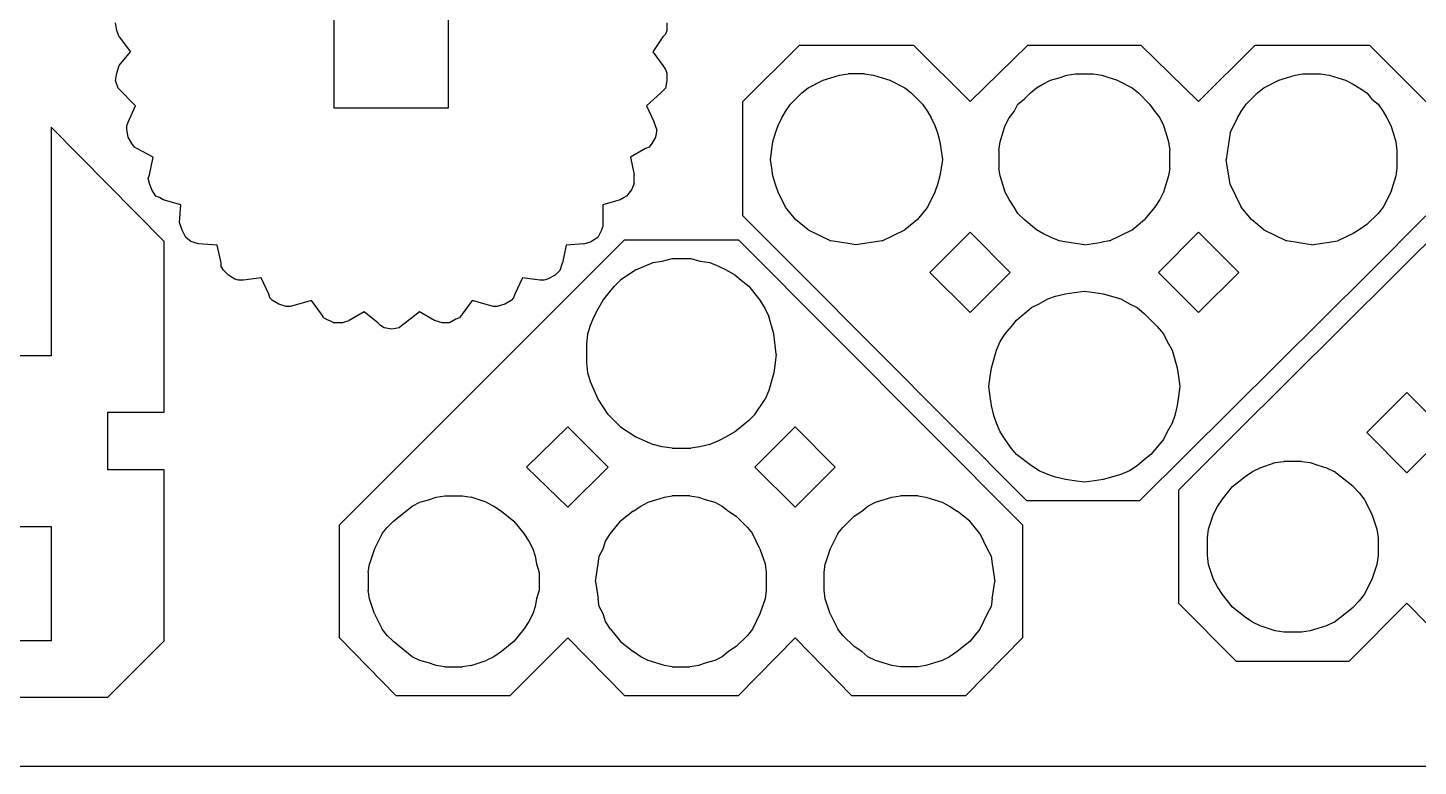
# Model space of a CAD drawing. Extents: x -1891 to 1891, y -1891 to 1891.
# Drawn here: x 321 to 1259, y -1891 to -1393 of the extents above; entities that cross this region are included whole.
import ezdxf

# ---------------------------------------------------------------- set-up
doc = ezdxf.new("R2010")
doc.units = 0
doc.header["$MEASUREMENT"] = 0
doc.layers.get('0').update_dxf_attribs({"linetype": 'CONTINUOUS'})

msp = doc.modelspace()

# ---------------------------------------------------------------- linework, layer by layer
for p, q in [((527.889888, -1447.356696), (527.889888, -1370.310024)), ((604.93656, -1370.310024), (604.93656, -1447.356696)), ((381.416556, -1394.863356), (380.569896, -1389.78336)), ((382.263228, -1397.40336), (381.416556, -1394.863356)), ((752.256564, -1394.863356), (751.409892, -1397.40336)), ((752.256564, -1389.78336), (752.256564, -1394.863356)), ((383.109888, -1399.096692), (382.263228, -1397.40336)), ((383.109888, -1399.096692), (390.729888, -1409.256696)), ((749.71656, -1399.096692), (742.943232, -1409.256696)), ((751.409892, -1397.40336), (749.71656, -1399.096692)), ((803.580728, -1442.86002), (841.680728, -1404.76002)), ((841.680728, -1404.76002), (918.727388, -1404.76002)), ((918.727388, -1404.76002), (956.827388, -1442.86002)), ((956.827388, -1442.86002), (995.77406, -1404.76002)), ((995.77406, -1404.76002), (1071.960512, -1404.76002)), ((1071.960512, -1404.76002), (1110.907184, -1442.86002)), ((1110.907184, -1442.86002), (1149.007184, -1404.76002)), ((1149.007184, -1404.76002), (1226.053844, -1404.76002)), ((1226.053844, -1404.76002), (1264.153844, -1442.86002)), ((383.109888, -1418.570028), (390.729888, -1409.256696)), ((742.943232, -1409.256696), (749.71656, -1418.570028)), ((380.569896, -1428.73002), (381.416556, -1423.650024)), ((381.416556, -1423.650024), (383.109888, -1418.570028)), ((749.71656, -1418.570028), (751.409892, -1421.11002)), ((751.409892, -1421.11002), (752.256564, -1423.650024)), ((752.256564, -1423.650024), (752.256564, -1428.73002)), ((862.847396, -1426.77336), (868.774064, -1425.080028)), ((868.774064, -1425.080028), (874.700732, -1424.233356)), ((885.707396, -1424.233356), (874.700732, -1424.233356)), ((885.707396, -1424.233356), (891.634064, -1425.080028)), ((891.634064, -1425.080028), (897.560732, -1426.77336)), ((1016.92718, -1426.77336), (1022.007176, -1425.080028)), ((1022.007176, -1425.080028), (1027.933844, -1424.233356)), ((1027.933844, -1424.233356), (1039.78718, -1424.233356)), ((1039.78718, -1424.233356), (1045.713848, -1425.080028)), ((1045.713848, -1425.080028), (1055.873852, -1428.466692)), ((1170.173852, -1426.77336), (1176.100508, -1425.080028)), ((1176.100508, -1425.080028), (1181.180516, -1424.233356)), ((1181.180516, -1424.233356), (1193.033852, -1424.233356)), ((1193.033852, -1424.233356), (1198.960508, -1425.080028)), ((1198.960508, -1425.080028), (1204.887176, -1426.77336)), ((382.263228, -1433.810028), (380.569896, -1428.73002)), ((394.116564, -1445.663352), (382.263228, -1433.810028)), ((748.023228, -1437.196692), (751.409892, -1433.810028)), ((752.256564, -1428.73002), (751.409892, -1433.810028)), ((843.37406, -1436.933352), (847.607396, -1433.546688)), ((847.607396, -1433.546688), (857.767388, -1428.466692)), ((857.767388, -1428.466692), (862.847396, -1426.77336)), ((897.560732, -1426.77336), (902.640728, -1428.466692)), ((902.640728, -1428.466692), (912.800732, -1433.546688)), ((912.800732, -1433.546688), (917.034056, -1436.933352)), ((997.467392, -1436.933352), (1001.700728, -1433.546688)), ((1001.700728, -1433.546688), (1005.934064, -1431.006696)), ((1005.934064, -1431.006696), (1011.000512, -1428.466692)), ((1011.000512, -1428.466692), (1016.92718, -1426.77336)), ((1055.873852, -1428.466692), (1066.033844, -1433.546688)), ((1066.033844, -1433.546688), (1070.26718, -1436.933352)), ((1150.700516, -1436.933352), (1154.933852, -1433.546688)), ((1154.933852, -1433.546688), (1165.093844, -1428.466692)), ((1165.093844, -1428.466692), (1170.173852, -1426.77336)), ((1204.887176, -1426.77336), (1209.967184, -1428.466692)), ((1209.967184, -1428.466692), (1215.04718, -1431.006696)), ((1215.04718, -1431.006696), (1219.280516, -1433.546688)), ((1219.280516, -1433.546688), (1224.360512, -1436.933352)), ((748.023228, -1437.196692), (738.709896, -1445.663352)), ((803.580728, -1519.906692), (803.580728, -1442.86002)), ((835.75406, -1444.553352), (843.37406, -1436.933352)), ((917.034056, -1436.933352), (924.654056, -1444.553352)), ((989.000732, -1444.553352), (993.234056, -1441.166688)), ((993.234056, -1441.166688), (997.467392, -1436.933352)), ((1070.26718, -1436.933352), (1077.88718, -1444.553352)), ((1143.080516, -1444.553352), (1150.700516, -1436.933352)), ((1224.360512, -1436.933352), (1227.747176, -1441.166688)), ((1227.747176, -1441.166688), (1231.980512, -1444.553352)), ((389.036556, -1456.670028), (394.116564, -1445.663352)), ((604.93656, -1447.356696), (527.889888, -1447.356696)), ((738.709896, -1445.663352), (743.789892, -1456.670028)), ((829.827392, -1453.866696), (832.367396, -1449.63336)), ((832.367396, -1449.63336), (835.75406, -1444.553352)), ((924.654056, -1444.553352), (928.040732, -1449.63336)), ((928.040732, -1449.63336), (930.580724, -1453.866696)), ((983.074064, -1453.866696), (986.460728, -1449.63336)), ((986.460728, -1449.63336), (989.000732, -1444.553352)), ((1077.88718, -1444.553352), (1081.273844, -1449.63336)), ((1081.273844, -1449.63336), (1084.660508, -1453.866696)), ((1137.153848, -1453.866696), (1139.693852, -1449.63336)), ((1139.693852, -1449.63336), (1143.080516, -1444.553352)), ((1231.980512, -1444.553352), (1235.367176, -1449.63336)), ((1235.367176, -1449.63336), (1237.90718, -1453.866696)), ((413.45656, -1537.162524), (337.25656, -1460.115852)), ((337.25656, -1460.115852), (337.25656, -1614.209196)), ((388.189896, -1459.21002), (389.036556, -1456.670028)), ((388.189896, -1461.750024), (388.189896, -1459.21002)), ((389.036556, -1466.83002), (388.189896, -1461.750024)), ((745.483224, -1461.750024), (743.789892, -1456.670028)), ((745.483224, -1461.750024), (744.636564, -1466.83002)), ((825.594056, -1464.026688), (827.287388, -1458.946692)), ((827.287388, -1458.946692), (829.827392, -1453.866696)), ((930.580724, -1453.866696), (933.120728, -1458.946692)), ((933.120728, -1458.946692), (934.81406, -1464.026688)), ((978.840728, -1464.026688), (980.53406, -1458.946692)), ((980.53406, -1458.946692), (983.074064, -1453.866696)), ((1084.660508, -1453.866696), (1087.200512, -1458.946692)), ((1087.200512, -1458.946692), (1088.893844, -1464.026688)), ((1132.073852, -1464.026688), (1137.153848, -1453.866696)), ((1237.90718, -1453.866696), (1240.447184, -1458.946692)), ((1240.447184, -1458.946692), (1242.140516, -1464.026688)), ((391.57656, -1471.063356), (389.036556, -1466.83002)), ((393.269892, -1473.60336), (391.57656, -1471.063356)), ((742.09656, -1471.063356), (740.403228, -1473.60336)), ((744.636564, -1466.83002), (742.09656, -1471.063356)), ((822.207392, -1481.806692), (823.900724, -1469.953356)), ((823.900724, -1469.953356), (825.594056, -1464.026688)), ((934.81406, -1464.026688), (936.507392, -1469.953356)), ((936.507392, -1469.953356), (938.200724, -1481.806692)), ((976.300724, -1475.880024), (977.147396, -1469.953356)), ((977.147396, -1469.953356), (978.840728, -1464.026688)), ((1088.893844, -1464.026688), (1090.587176, -1469.953356)), ((1090.587176, -1469.953356), (1091.433848, -1475.880024)), ((1132.073852, -1464.026688), (1129.533848, -1481.806692)), ((1242.140516, -1464.026688), (1243.833848, -1469.953356)), ((1243.833848, -1469.953356), (1244.680508, -1475.880024)), ((394.963224, -1474.45002), (393.269892, -1473.60336)), ((405.969888, -1480.376688), (394.963224, -1474.45002)), ((403.429896, -1492.230024), (405.969888, -1480.376688)), ((737.863224, -1474.45002), (727.703232, -1480.376688)), ((727.703232, -1480.376688), (730.243224, -1492.230024)), ((740.403228, -1473.60336), (737.863224, -1474.45002)), ((976.300724, -1475.880024), (976.300724, -1487.73336)), ((1091.433848, -1487.73336), (1091.433848, -1475.880024)), ((1244.680508, -1475.880024), (1244.680508, -1487.73336)), ((823.054064, -1487.73336), (822.207392, -1481.806692)), ((823.900724, -1492.813356), (823.054064, -1487.73336)), ((937.354064, -1487.73336), (936.507392, -1492.813356)), ((938.200724, -1481.806692), (937.354064, -1487.73336)), ((977.147396, -1492.813356), (976.300724, -1487.73336)), ((1091.433848, -1487.73336), (1090.587176, -1492.813356)), ((1130.380508, -1487.73336), (1129.533848, -1481.806692)), ((1131.22718, -1492.813356), (1130.380508, -1487.73336)), ((1244.680508, -1487.73336), (1243.833848, -1492.813356)), ((402.583224, -1494.770028), (403.429896, -1492.230024)), ((403.429896, -1498.156692), (402.583224, -1494.770028)), ((405.123228, -1502.390028), (403.429896, -1498.156692)), ((730.243224, -1498.156692), (728.549892, -1502.390028)), ((730.243224, -1498.156692), (730.243224, -1492.230024)), ((825.594056, -1498.740024), (823.900724, -1492.813356)), ((827.287388, -1503.82002), (825.594056, -1498.740024)), ((934.81406, -1498.740024), (933.120728, -1503.82002)), ((936.507392, -1492.813356), (934.81406, -1498.740024)), ((978.840728, -1498.740024), (977.147396, -1492.813356)), ((980.53406, -1503.82002), (978.840728, -1498.740024)), ((1088.893844, -1498.740024), (1087.200512, -1503.82002)), ((1090.587176, -1492.813356), (1088.893844, -1498.740024)), ((1132.073852, -1498.740024), (1131.22718, -1492.813356)), ((1132.073852, -1498.740024), (1139.693852, -1513.980024)), ((1242.140516, -1498.740024), (1240.447184, -1503.82002)), ((1243.833848, -1492.813356), (1242.140516, -1498.740024)), ((407.663232, -1506.623352), (405.123228, -1502.390028)), ((410.203224, -1507.470024), (407.663232, -1506.623352)), ((412.743228, -1509.163356), (410.203224, -1507.470024)), ((424.596564, -1512.55002), (412.743228, -1509.163356)), ((720.929892, -1509.163356), (709.076556, -1512.55002)), ((723.469896, -1507.470024), (720.929892, -1509.163356)), ((725.163228, -1506.623352), (723.469896, -1507.470024)), ((728.549892, -1502.390028), (725.163228, -1506.623352)), ((832.367396, -1513.980024), (827.287388, -1503.82002)), ((933.120728, -1503.82002), (928.040732, -1513.980024)), ((983.074064, -1508.900028), (980.53406, -1503.82002)), ((986.460728, -1513.980024), (983.074064, -1508.900028)), ((1084.660508, -1508.900028), (1081.273844, -1513.980024)), ((1087.200512, -1503.82002), (1084.660508, -1508.900028)), ((1240.447184, -1503.82002), (1235.367176, -1513.980024)), ((423.749892, -1524.403356), (424.596564, -1512.55002)), ((709.076556, -1512.55002), (709.076556, -1526.94336)), ((839.140724, -1522.446696), (832.367396, -1513.980024)), ((928.040732, -1513.980024), (921.267392, -1522.446696)), ((989.000732, -1518.21336), (986.460728, -1513.980024)), ((993.234056, -1522.446696), (989.000732, -1518.21336)), ((1081.273844, -1513.980024), (1074.500516, -1522.446696)), ((1290.366344, -1512.756692), (1135.426352, -1666.850024)), ((1146.46718, -1522.446696), (1139.693852, -1513.980024)), ((1231.980512, -1518.21336), (1224.360512, -1525.83336)), ((1235.367176, -1513.980024), (1231.980512, -1518.21336)), ((425.443224, -1529.483352), (423.749892, -1524.403356)), ((709.076556, -1526.94336), (708.229896, -1529.483352)), ((841.680728, -1558.006692), (803.580728, -1519.906692)), ((847.607396, -1529.220024), (839.140724, -1522.446696)), ((921.267392, -1522.446696), (912.800732, -1529.220024)), ((1001.700728, -1529.220024), (993.234056, -1522.446696)), ((1066.033844, -1529.220024), (1074.500516, -1522.446696)), ((1154.933852, -1529.220024), (1146.46718, -1522.446696)), ((1224.360512, -1525.83336), (1219.280516, -1529.220024)), ((1264.153844, -1519.906692), (1226.053844, -1558.006692)), ((413.45656, -1652.309196), (413.45656, -1537.162524)), ((427.983228, -1534.56336), (425.443224, -1529.483352)), ((431.369892, -1537.103352), (427.983228, -1534.56336)), ((436.449888, -1538.796696), (431.369892, -1537.103352)), ((531.503224, -1728.262524), (723.696556, -1536.069192)), ((696.37656, -1538.796696), (701.456556, -1537.103352)), ((705.689892, -1534.56336), (701.456556, -1537.103352)), ((708.229896, -1529.483352), (705.689892, -1534.56336)), ((723.696556, -1536.069192), (800.743228, -1536.069192)), ((800.743228, -1536.069192), (992.076352, -1728.262524)), ((847.607396, -1529.220024), (862.847396, -1536.840024)), ((874.700732, -1538.533356), (862.847396, -1536.840024)), ((897.560732, -1536.840024), (879.780728, -1539.380028)), ((897.560732, -1536.840024), (912.800732, -1529.220024)), ((956.827388, -1530.913356), (929.734064, -1558.006692)), ((983.920724, -1558.006692), (956.827388, -1530.913356)), ((1005.934064, -1531.760028), (1001.700728, -1529.220024)), ((1011.000512, -1534.30002), (1005.934064, -1531.760028)), ((1016.92718, -1536.840024), (1011.000512, -1534.30002)), ((1022.007176, -1537.686696), (1016.92718, -1536.840024)), ((1050.793844, -1536.840024), (1045.713848, -1537.686696)), ((1050.793844, -1536.840024), (1066.033844, -1529.220024)), ((1110.907184, -1530.913356), (1083.813848, -1558.006692)), ((1138.000508, -1558.006692), (1110.907184, -1530.913356)), ((1154.933852, -1529.220024), (1170.173852, -1536.840024)), ((1176.100508, -1537.686696), (1170.173852, -1536.840024)), ((1187.107184, -1539.380028), (1204.887176, -1536.840024)), ((1215.04718, -1531.760028), (1204.887176, -1536.840024)), ((1219.280516, -1529.220024), (1215.04718, -1531.760028)), ((449.149896, -1539.643356), (436.449888, -1538.796696)), ((451.689888, -1551.496692), (449.149896, -1539.643356)), ((684.523224, -1539.643356), (681.983232, -1551.496692)), ((696.37656, -1538.796696), (684.523224, -1539.643356)), ((879.780728, -1539.380028), (874.700732, -1538.533356)), ((1033.860512, -1539.380028), (1022.007176, -1537.686696)), ((1033.860512, -1539.380028), (1045.713848, -1537.686696)), ((1181.180516, -1538.533356), (1176.100508, -1537.686696)), ((1187.107184, -1539.380028), (1181.180516, -1538.533356)), ((451.689888, -1554.036696), (451.689888, -1551.496692)), ((453.383232, -1556.576688), (451.689888, -1554.036696)), ((680.289888, -1556.576688), (681.983232, -1551.496692)), ((731.316556, -1556.389188), (743.169892, -1551.309192)), ((743.169892, -1551.309192), (749.09656, -1550.46252)), ((749.09656, -1550.46252), (755.869888, -1548.769188)), ((755.869888, -1548.769188), (768.569896, -1548.769188)), ((768.569896, -1548.769188), (774.496564, -1550.46252)), ((774.496564, -1550.46252), (781.269892, -1551.309192)), ((781.269892, -1551.309192), (787.19656, -1553.849196)), ((787.19656, -1553.849196), (792.276556, -1556.389188)), ((456.769896, -1559.963352), (453.383232, -1556.576688)), ((461.003232, -1562.503356), (456.769896, -1559.963352)), ((463.543224, -1563.350028), (461.003232, -1562.503356)), ((466.929888, -1563.350028), (463.543224, -1563.350028)), ((478.783224, -1561.656696), (466.929888, -1563.350028)), ((483.863232, -1572.66336), (478.783224, -1561.656696)), ((654.889896, -1561.656696), (649.809888, -1572.66336)), ((666.743232, -1563.350028), (654.889896, -1561.656696)), ((669.283224, -1563.350028), (666.743232, -1563.350028)), ((671.823228, -1562.503356), (669.283224, -1563.350028)), ((676.903224, -1559.963352), (671.823228, -1562.503356)), ((680.289888, -1556.576688), (676.903224, -1559.963352)), ((716.923228, -1567.395852), (721.156564, -1563.162528)), ((731.316556, -1556.389188), (721.156564, -1563.162528)), ((792.276556, -1556.389188), (798.203224, -1559.775852)), ((798.203224, -1559.775852), (802.43656, -1563.162528)), ((802.43656, -1563.162528), (807.516556, -1567.395852)), ((995.084378, -1712.100024), (841.680728, -1558.006692)), ((929.734064, -1558.006692), (956.827388, -1585.100028)), ((956.827388, -1585.100028), (983.920724, -1558.006692)), ((1071.113852, -1712.100024), (1226.053844, -1558.006692)), ((1083.813848, -1558.006692), (1110.907184, -1585.100028)), ((1110.907184, -1585.100028), (1138.000508, -1558.006692)), ((484.709892, -1575.203352), (483.863232, -1572.66336)), ((649.809888, -1572.66336), (648.963228, -1575.203352)), ((709.303228, -1576.709196), (712.689892, -1572.47586)), ((712.689892, -1572.47586), (716.923228, -1567.395852)), ((807.516556, -1567.395852), (811.749892, -1572.47586)), ((811.749892, -1572.47586), (815.136556, -1576.709196)), ((1009.320728, -1575.786696), (1014.387176, -1574.093352)), ((1014.387176, -1574.093352), (1021.160516, -1572.40002)), ((1021.160516, -1572.40002), (1027.087184, -1571.55336)), ((1027.087184, -1571.55336), (1033.860512, -1570.706688)), ((1033.860512, -1570.706688), (1040.633852, -1571.55336)), ((1040.633852, -1571.55336), (1046.560508, -1572.40002)), ((1046.560508, -1572.40002), (1058.413844, -1575.786696)), ((486.403224, -1576.896696), (484.709892, -1575.203352)), ((490.63656, -1579.436688), (486.403224, -1576.896696)), ((495.716556, -1581.13002), (490.63656, -1579.436688)), ((498.25656, -1581.13002), (495.716556, -1581.13002)), ((500.796564, -1580.28336), (498.25656, -1581.13002)), ((512.649888, -1576.896696), (500.796564, -1580.28336)), ((519.423228, -1586.210028), (512.649888, -1576.896696)), ((621.023232, -1576.896696), (614.249892, -1586.210028)), ((632.876556, -1580.28336), (621.023232, -1576.896696)), ((635.41656, -1581.13002), (632.876556, -1580.28336)), ((637.956564, -1581.13002), (635.41656, -1581.13002)), ((643.03656, -1579.436688), (637.956564, -1581.13002)), ((647.269896, -1576.896696), (643.03656, -1579.436688)), ((648.963228, -1575.203352), (647.269896, -1576.896696)), ((703.37656, -1587.71586), (705.916564, -1582.635852)), ((705.916564, -1582.635852), (709.303228, -1576.709196)), ((815.136556, -1576.709196), (818.523232, -1582.635852)), ((818.523232, -1582.635852), (821.063224, -1587.71586)), ((988.15406, -1590.180024), (998.314064, -1581.713352)), ((998.314064, -1581.713352), (1003.39406, -1579.17336)), ((1003.39406, -1579.17336), (1009.320728, -1575.786696)), ((1058.413844, -1575.786696), (1064.340512, -1579.17336)), ((1064.340512, -1579.17336), (1069.420508, -1581.713352)), ((1069.420508, -1581.713352), (1074.500516, -1585.946688)), ((521.11656, -1588.75002), (519.423228, -1586.210028)), ((521.11656, -1588.75002), (527.889888, -1592.136696)), ((532.969896, -1592.136696), (527.889888, -1592.136696)), ((532.969896, -1592.136696), (538.049892, -1590.443352)), ((548.209896, -1584.516696), (538.049892, -1590.443352)), ((557.523228, -1592.136696), (548.209896, -1584.516696)), ((559.21656, -1593.830028), (557.523228, -1592.136696)), ((561.756564, -1595.52336), (559.21656, -1593.830028)), ((573.609888, -1593.830028), (571.916556, -1595.52336)), ((576.149892, -1592.136696), (573.609888, -1593.830028)), ((585.463224, -1584.516696), (576.149892, -1592.136696)), ((595.623228, -1590.443352), (585.463224, -1584.516696)), ((600.703224, -1592.136696), (595.623228, -1590.443352)), ((605.783232, -1592.136696), (600.703224, -1592.136696)), ((610.016556, -1589.596692), (605.783232, -1592.136696)), ((612.55656, -1588.75002), (610.016556, -1589.596692)), ((614.249892, -1586.210028), (612.55656, -1588.75002)), ((699.143224, -1599.569196), (700.836556, -1593.642528)), ((700.836556, -1593.642528), (703.37656, -1587.71586)), ((824.449888, -1599.569196), (821.063224, -1587.71586)), ((984.767396, -1594.41336), (988.15406, -1590.180024)), ((1082.967176, -1594.41336), (1074.500516, -1585.946688)), ((566.83656, -1596.37002), (561.756564, -1595.52336)), ((571.916556, -1595.52336), (566.83656, -1596.37002)), ((698.296564, -1606.342524), (699.143224, -1599.569196)), ((826.143232, -1613.115852), (824.449888, -1599.569196)), ((977.147396, -1604.573352), (980.53406, -1599.493356)), ((980.53406, -1599.493356), (984.767396, -1594.41336)), ((1082.967176, -1594.41336), (1087.200512, -1599.493356)), ((1087.200512, -1599.493356), (1089.740516, -1604.573352)), ((698.296564, -1619.04252), (698.296564, -1606.342524)), ((971.220728, -1622.353356), (974.607392, -1610.50002)), ((974.607392, -1610.50002), (977.147396, -1604.573352)), ((1089.740516, -1604.573352), (1093.12718, -1610.50002)), ((1093.12718, -1610.50002), (1096.513844, -1622.353356)), ((337.25656, -1614.209196), (260.209888, -1614.209196)), ((699.143224, -1625.81586), (698.296564, -1619.04252)), ((825.29656, -1619.04252), (824.449888, -1625.81586)), ((826.143232, -1613.115852), (825.29656, -1619.04252)), ((700.836556, -1631.742528), (699.143224, -1625.81586)), ((824.449888, -1625.81586), (821.063224, -1637.669196)), ((969.527396, -1635.053352), (970.374056, -1628.280024)), ((970.374056, -1628.280024), (971.220728, -1622.353356)), ((1096.513844, -1622.353356), (1097.360516, -1628.280024)), ((1097.360516, -1628.280024), (1098.207176, -1635.053352)), ((705.916564, -1643.595852), (700.836556, -1631.742528)), ((821.063224, -1637.669196), (818.523232, -1643.595852)), ((970.374056, -1641.826692), (969.527396, -1635.053352)), ((1098.207176, -1635.053352), (1097.360516, -1641.826692)), ((1251.419684, -1638.910028), (1224.326348, -1666.003352)), ((1278.513008, -1666.003352), (1251.419684, -1638.910028)), ((712.689892, -1653.755856), (705.916564, -1643.595852)), ((811.749892, -1653.755856), (818.523232, -1643.595852)), ((971.220728, -1647.75336), (970.374056, -1641.826692)), ((972.91406, -1654.526688), (971.220728, -1647.75336)), ((1096.513844, -1647.75336), (1094.820512, -1654.526688)), ((1097.360516, -1641.826692), (1096.513844, -1647.75336)), ((375.35656, -1691.255856), (375.35656, -1652.309196)), ((375.35656, -1652.309196), (413.45656, -1652.309196)), ((721.156564, -1662.222528), (712.689892, -1653.755856)), ((807.516556, -1657.989192), (802.43656, -1662.222528)), ((811.749892, -1653.755856), (807.516556, -1657.989192)), ((974.607392, -1659.606696), (972.91406, -1654.526688)), ((1094.820512, -1654.526688), (1093.12718, -1659.606696)), ((685.596556, -1662.222528), (657.65656, -1689.315852)), ((712.689892, -1689.315852), (685.596556, -1662.222528)), ((721.156564, -1662.222528), (731.316556, -1668.995856)), ((798.203224, -1665.609192), (792.276556, -1668.995856)), ((802.43656, -1662.222528), (798.203224, -1665.609192)), ((838.843228, -1662.222528), (811.749892, -1689.315852)), ((865.936564, -1689.315852), (838.843228, -1662.222528)), ((977.147396, -1665.533352), (974.607392, -1659.606696)), ((980.53406, -1670.61336), (977.147396, -1665.533352)), ((1089.740516, -1665.533352), (1087.200512, -1670.61336)), ((1093.12718, -1659.606696), (1089.740516, -1665.533352)), ((1097.326352, -1704.950024), (1135.426352, -1666.850024)), ((1224.326348, -1666.003352), (1251.419684, -1693.096688)), ((1251.419684, -1693.096688), (1278.513008, -1666.003352)), ((731.316556, -1668.995856), (743.169892, -1674.075852)), ((749.09656, -1675.769196), (743.169892, -1674.075852)), ((755.869888, -1676.615856), (749.09656, -1675.769196)), ((755.869888, -1676.615856), (768.569896, -1676.615856)), ((774.496564, -1675.769196), (768.569896, -1676.615856)), ((781.269892, -1674.075852), (774.496564, -1675.769196)), ((787.19656, -1671.53586), (781.269892, -1674.075852)), ((792.276556, -1668.995856), (787.19656, -1671.53586)), ((984.767396, -1676.880856), (980.53406, -1670.61336)), ((988.15406, -1680.773352), (984.767396, -1676.880856)), ((1087.200512, -1670.61336), (1078.733852, -1680.773352)), ((998.314064, -1688.393352), (988.15406, -1680.773352)), ((1074.500516, -1684.160028), (1069.420508, -1688.393352)), ((1078.733852, -1680.773352), (1074.500516, -1684.160028)), ((1152.359684, -1689.710024), (1162.519676, -1686.32336)), ((1162.519676, -1686.32336), (1168.446344, -1685.476688)), ((1180.29968, -1685.476688), (1168.446344, -1685.476688)), ((1180.29968, -1685.476688), (1186.226348, -1686.32336)), ((1186.226348, -1686.32336), (1191.306344, -1688.016692)), ((413.45656, -1691.255856), (375.35656, -1691.255856)), ((413.45656, -1806.402528), (413.45656, -1691.255856)), ((657.65656, -1689.315852), (685.596556, -1716.409188)), ((685.596556, -1716.409188), (712.689892, -1689.315852)), ((811.749892, -1689.315852), (838.843228, -1716.409188)), ((838.843228, -1716.409188), (865.936564, -1689.315852)), ((1003.39406, -1691.780028), (998.314064, -1688.393352)), ((1009.320728, -1694.32002), (1003.39406, -1691.780028)), ((1014.387176, -1696.013352), (1009.320728, -1694.32002)), ((1021.160516, -1697.706696), (1014.387176, -1696.013352)), ((1058.413844, -1694.32002), (1046.560508, -1697.706696)), ((1064.340512, -1691.780028), (1058.413844, -1694.32002)), ((1069.420508, -1688.393352), (1064.340512, -1691.780028)), ((1133.733008, -1702.41002), (1142.19968, -1695.636692)), ((1142.19968, -1695.636692), (1147.279676, -1692.250028)), ((1147.279676, -1692.250028), (1152.359684, -1689.710024)), ((1191.306344, -1688.016692), (1197.233012, -1689.710024)), ((1197.233012, -1689.710024), (1202.313008, -1692.250028)), ((1215.013016, -1702.41002), (1202.313008, -1692.250028)), ((1027.087184, -1698.553356), (1021.160516, -1697.706696)), ((1033.860512, -1699.400028), (1027.087184, -1698.553356)), ((1040.633852, -1698.553356), (1033.860512, -1699.400028)), ((1046.560508, -1697.706696), (1040.633852, -1698.553356)), ((1097.326352, -1704.950024), (1097.326352, -1781.150024)), ((1126.95968, -1710.876692), (1133.733008, -1702.41002)), ((1215.013016, -1702.41002), (1219.246352, -1706.643356)), ((567.909892, -1725.72252), (580.609888, -1715.562528)), ((580.609888, -1715.562528), (585.689896, -1713.022524)), ((585.689896, -1713.022524), (591.616564, -1711.329192)), ((591.616564, -1711.329192), (596.69656, -1709.63586)), ((596.69656, -1709.63586), (602.623228, -1708.789188)), ((602.623228, -1708.789188), (614.476564, -1708.789188)), ((614.476564, -1708.789188), (620.403232, -1709.63586)), ((630.563224, -1713.022524), (620.403232, -1709.63586)), ((630.563224, -1713.022524), (635.643232, -1715.562528)), ((635.643232, -1715.562528), (640.723228, -1718.949192)), ((729.623224, -1718.949192), (734.703232, -1715.562528)), ((734.703232, -1715.562528), (739.783228, -1713.022524)), ((739.783228, -1713.022524), (744.863224, -1711.329192)), ((744.863224, -1711.329192), (750.789892, -1709.63586)), ((750.789892, -1709.63586), (755.869888, -1708.789188)), ((767.723224, -1708.789188), (755.869888, -1708.789188)), ((767.723224, -1708.789188), (773.649892, -1709.63586)), ((773.649892, -1709.63586), (778.729888, -1711.329192)), ((778.729888, -1711.329192), (784.656556, -1713.022524)), ((784.656556, -1713.022524), (789.736564, -1715.562528)), ((789.736564, -1715.562528), (793.969888, -1718.949192)), ((883.716556, -1718.949192), (887.949892, -1715.562528)), ((887.949892, -1715.562528), (893.029888, -1713.022524)), ((893.029888, -1713.022524), (898.109896, -1711.329192)), ((898.109896, -1711.329192), (904.036564, -1709.63586)), ((904.036564, -1709.63586), (909.963232, -1708.789188)), ((921.816556, -1708.789188), (909.963232, -1708.789188)), ((921.816556, -1708.789188), (926.896564, -1709.63586)), ((926.896564, -1709.63586), (932.823232, -1711.329192)), ((932.823232, -1711.329192), (937.903228, -1713.022524)), ((937.903228, -1713.022524), (942.983224, -1715.562528)), ((942.983224, -1715.562528), (948.063232, -1718.949192)), ((1071.113852, -1712.100024), (995.084378, -1712.100024)), ((1123.573016, -1715.956688), (1126.95968, -1710.876692)), ((1219.246352, -1706.643356), (1222.633016, -1710.876692)), ((1222.633016, -1710.876692), (1227.713012, -1721.036696)), ((640.723228, -1718.949192), (649.189888, -1725.72252)), ((729.623224, -1718.949192), (721.156564, -1725.72252)), ((793.969888, -1718.949192), (799.049896, -1722.335856)), ((799.049896, -1722.335856), (806.669896, -1729.955856)), ((871.01656, -1729.955856), (878.63656, -1722.335856)), ((878.63656, -1722.335856), (883.716556, -1718.949192)), ((956.529892, -1725.72252), (948.063232, -1718.949192)), ((1117.646348, -1731.196688), (1121.033012, -1721.036696)), ((1121.033012, -1721.036696), (1123.573016, -1715.956688)), ((1227.713012, -1721.036696), (1231.099676, -1731.196688)), ((298.309888, -1729.355856), (337.25656, -1729.355856)), ((337.25656, -1729.355856), (337.25656, -1806.402528)), ((531.503224, -1804.462524), (531.503224, -1728.262524)), ((560.289892, -1734.189192), (555.209896, -1744.349196)), ((560.289892, -1734.189192), (563.676556, -1729.955856)), ((563.676556, -1729.955856), (567.909892, -1725.72252)), ((649.189888, -1725.72252), (655.963228, -1734.189192)), ((655.963228, -1734.189192), (659.349892, -1739.269188)), ((710.99656, -1739.269188), (714.383224, -1734.189192)), ((714.383224, -1734.189192), (721.156564, -1725.72252)), ((806.669896, -1729.955856), (810.05656, -1734.189192)), ((815.136556, -1744.349196), (810.05656, -1734.189192)), ((867.629896, -1734.189192), (862.549888, -1744.349196)), ((867.629896, -1734.189192), (871.01656, -1729.955856)), ((963.303232, -1734.189192), (956.529892, -1725.72252)), ((963.303232, -1734.189192), (968.383228, -1744.349196)), ((992.076352, -1728.262524), (992.076352, -1804.462524)), ((1116.799676, -1737.123356), (1117.646348, -1731.196688)), ((1231.099676, -1731.196688), (1231.946348, -1737.123356)), ((659.349892, -1739.269188), (661.889896, -1744.349196)), ((709.303228, -1744.349196), (710.99656, -1739.269188)), ((1116.799676, -1748.976692), (1116.799676, -1737.123356)), ((1231.946348, -1737.123356), (1231.946348, -1748.976692)), ((555.209896, -1744.349196), (551.823232, -1754.509188)), ((661.889896, -1744.349196), (663.583228, -1749.429192)), ((663.583228, -1749.429192), (664.429888, -1754.509188)), ((705.916564, -1754.509188), (706.763224, -1749.429192)), ((706.763224, -1749.429192), (709.303228, -1744.349196)), ((815.136556, -1744.349196), (818.523232, -1754.509188)), ((862.549888, -1744.349196), (859.163224, -1754.509188)), ((968.383228, -1744.349196), (970.909684, -1749.429192)), ((970.909684, -1749.429192), (971.756344, -1754.509188)), ((1117.646348, -1754.90336), (1116.799676, -1748.976692)), ((1231.946348, -1748.976692), (1231.099676, -1754.90336)), ((550.97656, -1760.435856), (551.823232, -1754.509188)), ((550.97656, -1760.435856), (550.97656, -1772.289192)), ((664.429888, -1754.509188), (666.123232, -1760.435856)), ((666.123232, -1760.435856), (666.123232, -1772.289192)), ((704.223232, -1766.362524), (705.916564, -1754.509188)), ((818.523232, -1754.509188), (819.369892, -1760.435856)), ((819.369892, -1760.435856), (819.369892, -1772.289192)), ((858.316564, -1760.435856), (859.163224, -1754.509188)), ((858.316564, -1772.289192), (858.316564, -1760.435856)), ((971.756344, -1754.509188), (973.449676, -1766.362524)), ((1121.033012, -1765.063352), (1117.646348, -1754.90336)), ((1231.099676, -1754.90336), (1227.713012, -1765.063352)), ((704.223232, -1766.362524), (705.916564, -1778.21586)), ((971.756344, -1778.21586), (973.449676, -1766.362524)), ((1123.573016, -1770.14336), (1121.033012, -1765.063352)), ((1126.95968, -1775.223356), (1123.573016, -1770.14336)), ((1227.713012, -1765.063352), (1222.633016, -1775.223356)), ((551.823232, -1778.21586), (550.97656, -1772.289192)), ((555.209896, -1788.375852), (551.823232, -1778.21586)), ((664.429888, -1778.21586), (663.583228, -1783.295856)), ((666.123232, -1772.289192), (664.429888, -1778.21586)), ((706.763224, -1783.295856), (705.916564, -1778.21586)), ((818.523232, -1778.21586), (815.136556, -1788.375852)), ((819.369892, -1772.289192), (818.523232, -1778.21586)), ((859.163224, -1778.21586), (858.316564, -1772.289192)), ((862.549888, -1788.375852), (859.163224, -1778.21586)), ((971.756344, -1778.21586), (970.909684, -1783.295856)), ((1136.273012, -1820.096696), (1097.326352, -1781.150024)), ((1133.733008, -1783.690028), (1126.95968, -1775.223356)), ((1251.419684, -1781.150024), (1212.473012, -1820.096696)), ((1219.246352, -1779.456692), (1215.013016, -1783.690028)), ((1222.633016, -1775.223356), (1219.246352, -1779.456692)), ((1289.519684, -1820.096696), (1251.419684, -1781.150024)), ((555.209896, -1788.375852), (560.289892, -1798.535856)), ((661.889896, -1788.375852), (659.349892, -1793.45586)), ((663.583228, -1783.295856), (661.889896, -1788.375852)), ((709.303228, -1788.375852), (706.763224, -1783.295856)), ((710.99656, -1793.45586), (709.303228, -1788.375852)), ((815.136556, -1788.375852), (810.05656, -1798.535856)), ((862.549888, -1788.375852), (867.629896, -1798.535856)), ((968.383228, -1788.375852), (963.303232, -1798.535856)), ((970.909684, -1783.295856), (968.383228, -1788.375852)), ((1142.19968, -1790.463356), (1133.733008, -1783.690028)), ((1147.279676, -1793.85002), (1142.19968, -1790.463356)), ((1202.313008, -1793.85002), (1215.013016, -1783.690028)), ((563.676556, -1802.769192), (560.289892, -1798.535856)), ((655.963228, -1798.535856), (649.189888, -1807.002528)), ((659.349892, -1793.45586), (655.963228, -1798.535856)), ((714.383224, -1798.535856), (710.99656, -1793.45586)), ((714.383224, -1798.535856), (721.156564, -1807.002528)), ((810.05656, -1798.535856), (806.669896, -1802.769192)), ((871.01656, -1802.769192), (867.629896, -1798.535856)), ((963.303232, -1798.535856), (956.529892, -1807.002528)), ((1152.359684, -1796.390024), (1147.279676, -1793.85002)), ((1162.519676, -1799.776688), (1152.359684, -1796.390024)), ((1168.446344, -1800.62336), (1162.519676, -1799.776688)), ((1186.226348, -1799.776688), (1180.29968, -1800.62336)), ((1191.306344, -1798.083356), (1186.226348, -1799.776688)), ((1197.233012, -1796.390024), (1191.306344, -1798.083356)), ((1202.313008, -1793.85002), (1197.233012, -1796.390024)), ((337.25656, -1806.402528), (298.309888, -1806.402528)), ((375.35656, -1844.502528), (413.45656, -1806.402528)), ((569.603224, -1843.409196), (531.503224, -1804.462524)), ((567.909892, -1807.002528), (563.676556, -1802.769192)), ((580.609888, -1817.16252), (567.909892, -1807.002528)), ((649.189888, -1807.002528), (640.723228, -1813.775856)), ((685.596556, -1804.462524), (646.649896, -1843.409196)), ((723.696556, -1843.409196), (685.596556, -1804.462524)), ((721.156564, -1807.002528), (729.623224, -1813.775856)), ((799.049896, -1810.389192), (806.669896, -1802.769192)), ((838.843228, -1804.462524), (800.743228, -1843.409196)), ((876.943228, -1843.409196), (838.843228, -1804.462524)), ((878.63656, -1810.389192), (871.01656, -1802.769192)), ((956.529892, -1807.002528), (948.063232, -1813.775856)), ((992.076352, -1804.462524), (953.989888, -1843.409196)), ((1180.29968, -1800.62336), (1168.446344, -1800.62336)), ((585.689896, -1819.702524), (580.609888, -1817.16252)), ((635.643232, -1817.16252), (630.563224, -1819.702524)), ((640.723228, -1813.775856), (635.643232, -1817.16252)), ((734.703232, -1817.16252), (729.623224, -1813.775856)), ((739.783228, -1819.702524), (734.703232, -1817.16252)), ((789.736564, -1817.16252), (784.656556, -1819.702524)), ((793.969888, -1813.775856), (789.736564, -1817.16252)), ((799.049896, -1810.389192), (793.969888, -1813.775856)), ((883.716556, -1813.775856), (878.63656, -1810.389192)), ((887.949892, -1817.16252), (883.716556, -1813.775856)), ((893.029888, -1819.702524), (887.949892, -1817.16252)), ((942.983224, -1817.16252), (937.903228, -1819.702524)), ((948.063232, -1813.775856), (942.983224, -1817.16252)), ((591.616564, -1821.395856), (585.689896, -1819.702524)), ((596.69656, -1823.089188), (591.616564, -1821.395856)), ((602.623228, -1823.93586), (596.69656, -1823.089188)), ((602.623228, -1823.93586), (614.476564, -1823.93586)), ((620.403232, -1823.089188), (614.476564, -1823.93586)), ((620.403232, -1823.089188), (630.563224, -1819.702524)), ((744.863224, -1821.395856), (739.783228, -1819.702524)), ((750.789892, -1823.089188), (744.863224, -1821.395856)), ((755.869888, -1823.93586), (750.789892, -1823.089188)), ((755.869888, -1823.93586), (767.723224, -1823.93586)), ((773.649892, -1823.089188), (767.723224, -1823.93586)), ((778.729888, -1821.395856), (773.649892, -1823.089188)), ((784.656556, -1819.702524), (778.729888, -1821.395856)), ((898.109896, -1821.395856), (893.029888, -1819.702524)), ((904.036564, -1823.089188), (898.109896, -1821.395856)), ((909.963232, -1823.93586), (904.036564, -1823.089188)), ((921.816556, -1823.93586), (909.963232, -1823.93586)), ((926.896564, -1823.089188), (921.816556, -1823.93586)), ((932.823232, -1821.395856), (926.896564, -1823.089188)), ((937.903228, -1819.702524), (932.823232, -1821.395856)), ((1136.273012, -1820.096696), (1212.473012, -1820.096696)), ((298.309888, -1844.502528), (375.35656, -1844.502528)), ((569.603224, -1843.409196), (646.649896, -1843.409196)), ((723.696556, -1843.409196), (800.743228, -1843.409196)), ((876.943228, -1843.409196), (953.989888, -1843.409196)), ((-1891.00968, -1891.00968), (1891.00968, -1891.00968))]:
    msp.add_line(p, q)

doc.saveas('drawing.dxf')
